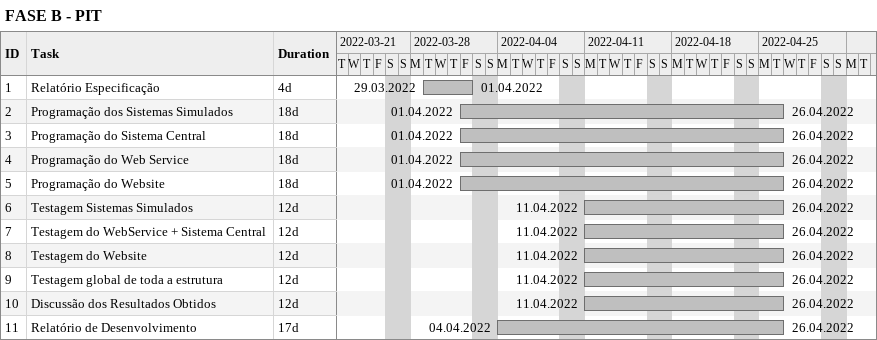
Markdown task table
FASE B - PIT

| ID | Task | Duration | Start | Finish |
|---|---|---|---|---|
| 1 | Relatório Especificação | 4d | 2022-03-29 | 2022-04-01 |
| 2 | Programação dos Sistemas Simulados | 18d | 2022-04-01 | 2022-04-26 |
| 3 | Programação do Sistema Central | 18d | 2022-04-01 | 2022-04-26 |
| 4 | Programação do Web Service | 18d | 2022-04-01 | 2022-04-26 |
| 5 | Programação do Website | 18d | 2022-04-01 | 2022-04-26 |
| 6 | Testagem Sistemas Simulados | 12d | 2022-04-11 | 2022-04-26 |
| 7 | Testagem do WebService + Sistema Central | 12d | 2022-04-11 | 2022-04-26 |
| 8 | Testagem do Website | 12d | 2022-04-11 | 2022-04-26 |
| 9 | Testagem global de toda a estrutura | 12d | 2022-04-11 | 2022-04-26 |
| 10 | Discussão dos Resultados Obtidos | 12d | 2022-04-11 | 2022-04-26 |
| 11 | Relatório de Desenvolvimento | 17d | 2022-04-04 | 2022-04-26 |
